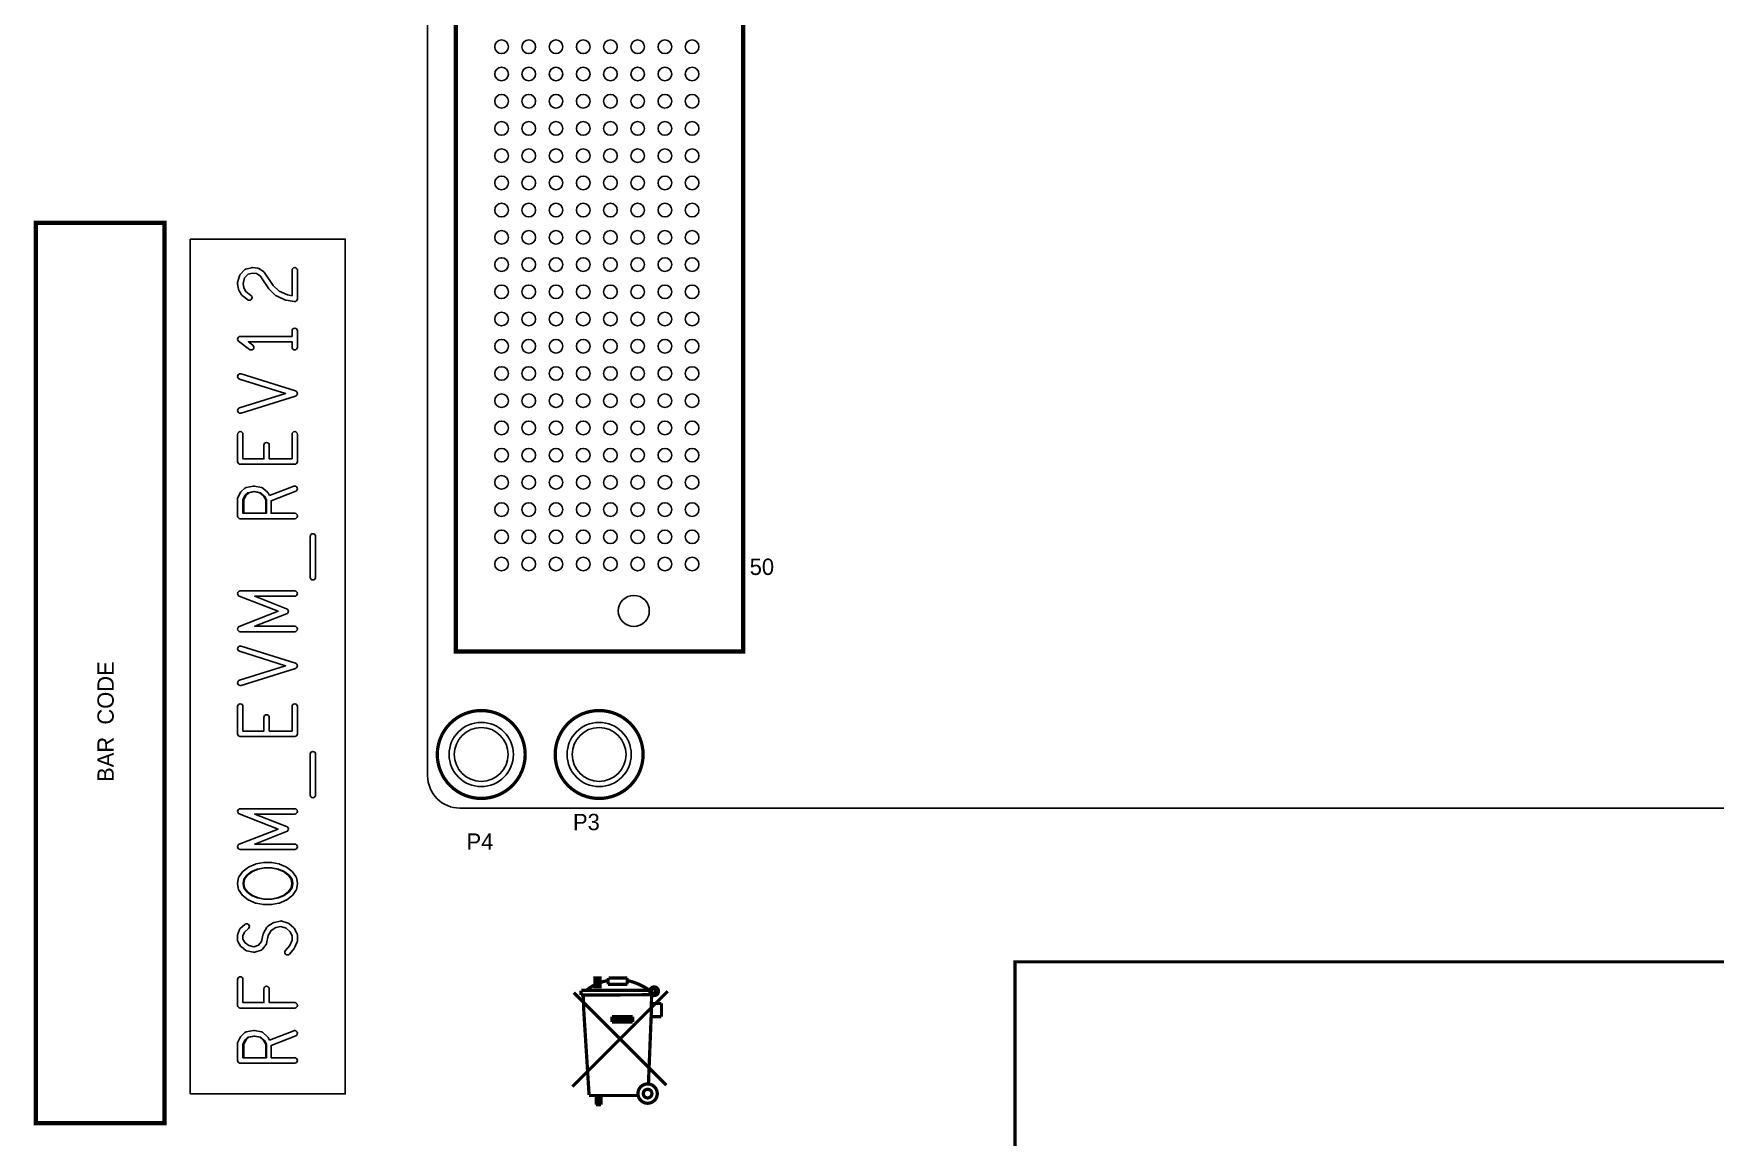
# Model space of a CAD drawing. Extents: x 0 to 260, y 0 to 180.
# Drawn here: x 45.5 to 124, y 36.7 to 88.1 of the extents above; entities that cross this region are included whole.
import ezdxf

# ---------------------------------------------------------------- set-up
doc = ezdxf.new("R2010")
doc.units = 0
for name, color, linetype in [('BG_DRILLHOLE', 193, 'CONTINUOUS'), ('BG_SILKSCREEN_TOP', 6, 'CONTINUOUS'), ('PG_SILKSCREEN_TOP', 254, 'CONTINUOUS'), ('PIN_TOP', 96, 'CONTINUOUS'), ('RD_SILKSCREEN_TOP', 85, 'CONTINUOUS')]:
    doc.layers.add(name, color=color, linetype=linetype)

msp = doc.modelspace()

# ---------------------------------------------------------------- linework, layer by layer
at = {"layer": 'BG_DRILLHOLE'}
for points in [[(74.235056, 61.215524, 1), (72.787256, 61.215524, 1)], [(67.65163, 54.51602, 1), (65.13703, 54.51602, 1)], [(73.151492, 54.51602, 1), (70.636892, 54.51602, 1)]]:
    msp.add_lwpolyline(points, format="xyb", close=True, dxfattribs=at)
at = {"layer": 'BG_SILKSCREEN_TOP'}
for points in [[(63.8937, 53.515514), (63.8937, 135.51535, -0.414214), (65.393824, 137.015474), (177.3936, 137.015474, -0.414214), (178.893724, 135.51535), (178.893724, 131.1656)], [(63.8937, 53.515514), (63.8937, 135.51535, -0.414214), (65.393824, 137.015474), (177.3936, 137.015474, -0.414214), (178.893724, 135.51535), (178.893724, 131.1656)], [(178.893724, 126.9746), (178.893724, 53.515514, -0.414214), (177.3936, 52.01539), (65.393824, 52.01539, -0.414214), (63.8937, 53.515514)], [(178.893724, 126.9746), (178.893724, 53.515514, -0.414214), (177.3936, 52.01539), (65.393824, 52.01539, -0.414214), (63.8937, 53.515514)]]:
    msp.add_lwpolyline(points, format="xyb", dxfattribs=at)
for points in [[(52.81676, 78.55712), (60.05068, 78.55712), (60.05068, 38.6842), (52.81676, 38.6842)], [(55.509668, 66.72961), (55.78856, 66.781934), (56.068722, 66.729356), (56.238902, 66.576448), (56.338978, 66.401188), (56.338978, 65.76822), (55.28056, 65.76822), (55.28056, 66.404998), (55.383938, 66.611754)], [(55.317644, 65.766188), (55.317644, 66.402966), (55.421022, 66.609722), (55.546752, 66.727578), (55.825644, 66.779902), (56.105806, 66.727324), (56.275986, 66.574416), (56.376062, 66.399156), (56.376062, 65.766188)], [(56.265826, 49.22647), (56.581294, 49.22647), (56.894476, 49.167796), (57.16397, 49.052226), (57.391554, 48.881538), (57.531, 48.698404), (57.564782, 48.49622), (57.531, 48.294036), (57.391554, 48.110902), (57.16397, 47.940214), (56.894476, 47.824644), (56.581294, 47.76597), (56.265826, 47.76597), (55.952644, 47.824644), (55.68315, 47.940214), (55.455566, 48.110902), (55.31612, 48.294036), (55.282338, 48.49622), (55.31612, 48.698404), (55.455566, 48.881538), (55.68315, 49.052226), (55.952644, 49.167796)], [(55.353204, 48.292004), (55.319422, 48.494188), (55.353204, 48.696372), (55.49265, 48.879506), (55.720234, 49.050194), (55.989728, 49.165764), (56.30291, 49.224438), (56.618378, 49.224438), (56.93156, 49.165764), (57.201054, 49.050194), (57.428638, 48.879506), (57.568084, 48.696372), (57.601866, 48.494188), (57.568084, 48.292004), (57.428638, 48.10887), (57.201054, 47.938182), (56.93156, 47.822612), (56.618378, 47.763938), (56.30291, 47.763938), (55.989728, 47.822612), (55.720234, 47.938182), (55.49265, 48.10887)], [(55.509668, 41.32961), (55.78856, 41.381934), (56.068722, 41.329356), (56.238902, 41.176448), (56.338978, 41.001188), (56.338978, 40.36822), (55.28056, 40.36822), (55.28056, 41.004998), (55.383938, 41.211754)], [(55.317644, 40.366188), (55.317644, 41.002966), (55.421022, 41.209722), (55.546752, 41.327578), (55.825644, 41.379902), (56.105806, 41.327324), (56.275986, 41.174416), (56.376062, 40.999156), (56.376062, 40.366188)]]:
    msp.add_lwpolyline(points, close=True, dxfattribs=at)
for points in [[(57.56656, 75.91933), (57.56656, 77.10297, -1), (57.82056, 77.10297), (57.82056, 75.76947, -0.414214), (57.69356, 75.64247, -0.041229), (57.672732, 75.644248), (57.291732, 75.707748, -0.064501), (57.26049, 75.717146), (56.837072, 75.907646, -0.086344), (56.801004, 75.93203), (56.50484, 76.21778, -0.054133), (56.487314, 76.238862), (56.079644, 76.849986), (55.91556, 76.948538), (55.711852, 76.973938), (55.516526, 76.92517), (55.352442, 76.753212), (55.283354, 76.493624), (55.31739, 76.2889), (55.42026, 76.109322), (55.653178, 75.93457, -0.236068), (55.703978, 75.83297, -0.414214), (55.576978, 75.70597, -0.162278), (55.500778, 75.73137), (55.246778, 75.92187, -0.102388), (55.212742, 75.960478), (55.085742, 76.182728, -0.088803), (55.070756, 76.224892), (55.028338, 76.478892, -0.041229), (55.02656, 76.49972, -0.06534), (55.030878, 76.532486), (55.11546, 76.849986, -0.125749), (55.146194, 76.90485), (55.35803, 77.1271, -0.14218), (55.419244, 77.16266), (55.673244, 77.22616, -0.0612), (55.703978, 77.22997, -0.031099), (55.719726, 77.228954), (55.973726, 77.197204, -0.104218), (56.023256, 77.180186), (56.234838, 77.053186, -0.111356), (56.275224, 77.014578), (56.691022, 76.391008), (56.961532, 76.13015), (57.349644, 75.955652)], [(57.56656, 74.02322), (57.56656, 74.27722, -1), (57.82056, 74.27722), (57.82056, 73.51522, -1), (57.56656, 73.51522), (57.56656, 73.76922), (55.53456, 73.76922), (55.73776, 73.61682, -0.236068), (55.78856, 73.51522, -0.414214), (55.66156, 73.38822, -0.162278), (55.58536, 73.41362), (55.07736, 73.79462, -0.236068), (55.02656, 73.89622, -0.414214), (55.15356, 74.02322)], [(55.115714, 72.028812, -0.328275), (55.02656, 72.14997, -0.414214), (55.15356, 72.27697, -0.075836), (55.191406, 72.271128), (57.731406, 71.477378, -0.328275), (57.82056, 71.35622, -0.328275), (57.731406, 71.235062), (55.191406, 70.441312, -0.075836), (55.15356, 70.43547, -0.414214), (55.02656, 70.56247, -0.328275), (55.115714, 70.683628), (57.267856, 71.35622)], [(57.56656, 68.30822), (57.56656, 69.45122, -1), (57.82056, 69.45122), (57.82056, 68.18122, -0.414214), (57.69356, 68.05422), (55.15356, 68.05422, -0.414214), (55.02656, 68.18122), (55.02656, 69.45122, -1), (55.28056, 69.45122), (55.28056, 68.30822), (56.254142, 68.30822), (56.254142, 68.94322, -1), (56.508142, 68.94322), (56.508142, 68.30822)], [(56.522112, 66.592958), (57.647586, 67.029584, -0.093108), (57.69356, 67.03822, -0.414214), (57.82056, 66.91122, -0.30949), (57.739534, 66.792856), (56.592978, 66.348102), (56.592978, 65.76822), (57.69356, 65.76822, -1), (57.69356, 65.51422), (55.15356, 65.51422, -0.414214), (55.02656, 65.64122), (55.02656, 66.43497, -0.116693), (55.040022, 66.491866), (55.167022, 66.745866, -0.08858), (55.193692, 66.78168), (55.36311, 66.94043, -0.142861), (55.42661, 66.972434), (55.765192, 67.035934, -0.04634), (55.78856, 67.03822, -0.04634), (55.811928, 67.035934), (56.15051, 66.972434, -0.137432), (56.211978, 66.942208), (56.423814, 66.751708, -0.080172), (56.449214, 66.720212)], [(58.413142, 62.78372), (58.413142, 64.68872, -1), (58.667142, 64.68872), (58.667142, 62.78372, -1)], [(55.02656, 62.02172, -0.414214), (55.15356, 62.14872), (57.69356, 62.14872, -1), (57.69356, 61.89472), (55.828692, 61.89472), (57.31637, 61.314584, -0.308689), (57.397142, 61.19622, -0.308689), (57.31637, 61.077856), (55.828692, 60.49772), (57.69356, 60.49772, -1), (57.69356, 60.24372), (55.15356, 60.24372, -0.414214), (55.02656, 60.37072, -0.308689), (55.107332, 60.489084), (56.920638, 61.19622), (55.107332, 61.903356, -0.308689)], [(55.115714, 59.328812, -0.328275), (55.02656, 59.44997, -0.414214), (55.15356, 59.57697, -0.075836), (55.191406, 59.571128), (57.731406, 58.777378, -0.328275), (57.82056, 58.65622, -0.328275), (57.731406, 58.535062), (55.191406, 57.741312, -0.075836), (55.15356, 57.73547, -0.414214), (55.02656, 57.86247, -0.328275), (55.115714, 57.983628), (57.267856, 58.65622)], [(57.56656, 55.60822), (57.56656, 56.75122, -1), (57.82056, 56.75122), (57.82056, 55.48122, -0.414214), (57.69356, 55.35422), (55.15356, 55.35422, -0.414214), (55.02656, 55.48122), (55.02656, 56.75122, -1), (55.28056, 56.75122), (55.28056, 55.60822), (56.254142, 55.60822), (56.254142, 56.24322, -1), (56.508142, 56.24322), (56.508142, 55.60822)], [(58.413142, 52.62372), (58.413142, 54.52872, -1), (58.667142, 54.52872), (58.667142, 52.62372, -1)], [(55.02656, 51.86172, -0.414214), (55.15356, 51.98872), (57.69356, 51.98872, -1), (57.69356, 51.73472), (55.828692, 51.73472), (57.31637, 51.154584, -0.308689), (57.397142, 51.03622, -0.308689), (57.31637, 50.917856), (55.828692, 50.33772), (57.69356, 50.33772, -1), (57.69356, 50.08372), (55.15356, 50.08372, -0.414214), (55.02656, 50.21072, -0.308689), (55.107332, 50.329084), (56.920638, 51.03622), (55.107332, 51.743356, -0.308689)], [(56.230774, 49.478184, -0.04634), (56.254142, 49.48047), (56.592978, 49.48047, -0.04634), (56.616346, 49.478184), (56.954928, 49.414684, -0.054907), (56.981598, 49.40681), (57.278016, 49.27981, -0.05979), (57.304178, 49.26457), (57.558178, 49.07407, -0.069265), (57.58307, 49.049432), (57.752234, 48.827182, -0.12207), (57.776364, 48.771048), (57.818782, 48.517048, -0.041229), (57.82056, 48.49622, -0.041229), (57.818782, 48.475392), (57.776364, 48.221392, -0.12207), (57.752234, 48.165258), (57.58307, 47.943008, -0.069265), (57.558178, 47.91837), (57.304178, 47.72787, -0.05979), (57.278016, 47.71263), (56.981598, 47.58563, -0.054907), (56.954928, 47.577756), (56.616346, 47.514256, -0.04634), (56.592978, 47.51197), (56.254142, 47.51197, -0.04634), (56.230774, 47.514256), (55.892192, 47.577756, -0.054907), (55.865522, 47.58563), (55.569104, 47.71263, -0.05979), (55.542942, 47.72787), (55.288942, 47.91837, -0.069265), (55.26405, 47.943008), (55.094886, 48.165258, -0.12207), (55.070756, 48.221392), (55.028338, 48.475392, -0.041229), (55.02656, 48.49622, -0.041229), (55.028338, 48.517048), (55.070756, 48.771048, -0.12207), (55.094886, 48.827182), (55.26405, 49.049432, -0.069265), (55.288942, 49.07407), (55.542942, 49.26457, -0.05979), (55.569104, 49.27981), (55.865522, 49.40681, -0.054907), (55.892192, 49.414684)], [(56.735726, 46.683676), (57.03189, 46.747176, -0.052928), (57.05856, 46.74997, -0.077955), (57.097422, 46.743874), (57.39384, 46.648624, -0.105923), (57.440068, 46.622208), (57.65165, 46.431708, -0.093558), (57.680098, 46.394116), (57.807098, 46.140116, -0.116693), (57.82056, 46.08322), (57.82056, 45.82922, -0.104749), (57.809638, 45.777658), (57.682638, 45.491908, -0.069288), (57.664096, 45.46219), (57.452514, 45.20819, -0.222746), (57.354978, 45.16247, -0.414214), (57.227978, 45.28947, -0.175657), (57.257442, 45.37075), (57.457594, 45.611288), (57.56656, 45.856144), (57.56656, 46.053248), (57.46369, 46.258988), (57.290208, 46.415198), (57.051956, 46.491652), (56.810656, 46.439836), (56.601614, 46.30928), (56.458612, 46.067726), (56.378094, 45.706284, -0.108164), (56.355234, 45.657008), (56.18607, 45.434758, -0.153474), (56.12384, 45.390816), (55.827422, 45.295566, -0.077955), (55.78856, 45.28947, -0.052928), (55.76189, 45.292264), (55.465472, 45.355764, -0.108424), (55.415942, 45.37837), (55.20436, 45.53712, -0.102388), (55.170324, 45.575728), (55.043324, 45.797978, -0.130788), (55.02656, 45.86097), (55.02656, 46.08322, -0.091292), (55.034942, 46.128432), (55.119524, 46.350682, -0.119303), (55.153306, 46.399958), (55.365142, 46.590458, -0.185055), (55.449978, 46.62297, -0.414214), (55.576978, 46.49597, -0.212996), (55.534814, 46.401482), (55.345838, 46.231556), (55.28056, 46.059852), (55.28056, 45.894752), (55.377842, 45.724572), (55.54599, 45.598334), (55.781956, 45.547788), (56.008016, 45.620432), (56.136286, 45.788834), (56.215026, 46.142656, -0.079043), (56.229758, 46.17974), (56.398922, 46.46549, -0.119796), (56.440832, 46.508416), (56.695086, 46.667166, -0.086995)], [(55.02656, 42.81297), (55.02656, 44.01947, -1), (55.28056, 44.01947), (55.28056, 42.93997), (56.254142, 42.93997), (56.254142, 43.57497, -1), (56.508142, 43.57497), (56.508142, 42.93997), (57.69356, 42.93997, -1), (57.69356, 42.68597), (55.15356, 42.68597, -0.414214)], [(56.522112, 41.192958), (57.647586, 41.629584, -0.093108), (57.69356, 41.63822, -0.414214), (57.82056, 41.51122, -0.30949), (57.739534, 41.392856), (56.592978, 40.948102), (56.592978, 40.36822), (57.69356, 40.36822, -1), (57.69356, 40.11422), (55.15356, 40.11422, -0.414214), (55.02656, 40.24122), (55.02656, 41.03497, -0.116693), (55.040022, 41.091866), (55.167022, 41.345866, -0.08858), (55.193692, 41.38168), (55.36311, 41.54043, -0.142861), (55.42661, 41.572434), (55.765192, 41.635934, -0.04634), (55.78856, 41.63822, -0.04634), (55.811928, 41.635934), (56.15051, 41.572434, -0.137432), (56.211978, 41.542208), (56.423814, 41.351708, -0.080172), (56.449214, 41.320212)]]:
    msp.add_lwpolyline(points, format="xyb", close=True, dxfattribs=at)
at = {"layer": 'PG_SILKSCREEN_TOP'}
for points, const_width in [([(65.211198, 59.31535), (65.211198, 129.715514), (78.611222, 129.715514), (78.611222, 59.31535), (65.211198, 59.31535)], 0.202946), ([(45.615606, 37.318442), (45.615606, 79.318358), (51.615594, 79.318358), (51.615594, 37.318442), (45.615606, 37.318442)], 0.2032), ([(179.182522, 21.342858), (179.182522, 44.842938), (91.293442, 44.842938), (91.293442, 21.342858), (179.182522, 21.342858)], 0.1524), ([(71.7042, 44.0944), (71.7042, 43.688), (71.9328, 43.688), (71.9328, 44.0944), (71.7042, 44.0944)], 0.1524), ([(71.8312, 44.0944), (71.8058, 44.0944), (71.8058, 43.7388)], 0.1524), ([(72.3138, 43.7896), (72.3138, 44.0944)], 0.1524), ([(72.3392, 44.0944), (73.2028, 44.0944)], 0.1524), ([(73.2028, 43.7896), (73.2028, 44.0944)], 0.1524), ([(75.0951, 43.4721), (70.6501, 39.0271)], 0.1524), ([(75.0316, 39.0906), (70.7136, 43.4086)], 0.1524), ([(71.05396, 43.4975), (71.05396, 43.29684)], 0.1524), ([(74.3204, 43.307), (71.05396, 43.29684)], 0.1524), ([(74.2696, 43.5102), (71.0692, 43.5102)], 0.1524), ([(71.16064, 43.29684), (71.1708, 42.672)], 0.1524), ([(73.2028, 43.7896), (72.3138, 43.7896)], 0.1524), ([(74.3458, 43.5102), (74.3204, 42.291)], 0.1524), ([(71.1708, 42.672), (71.4248, 38.6334)], 0.1524), ([(72.4916, 42.291), (72.4916, 42.037)], 0.1524), ([(73.4568, 42.291), (72.4916, 42.291)], 0.1524), ([(73.4568, 42.291), (73.4568, 42.037)], 0.1524), ([(74.3204, 42.291), (74.1934, 39.1414)], 0.1524), ([(74.803, 42.291), (74.3204, 42.291)], 0.1524), ([(74.803, 42.9006), (74.3458, 42.9006)], 0.1524), ([(74.803, 42.291), (74.803, 42.9006)], 0.1524), ([(73.4568, 42.164), (72.4916, 42.164)], 0.1524), ([(73.4568, 42.037), (72.4916, 42.037)], 0.1524), ([(71.4248, 38.608), (73.6854, 38.608)], 0.1524), ([(71.5264, 38.608), (71.755, 38.608)], 0.1524), ([(71.755, 38.608), (71.755, 38.1762)], 0.1524), ([(71.8566, 38.608), (71.8566, 38.1762)], 0.1524), ([(71.9836, 38.608), (71.9836, 38.1762)], 0.1524), ([(71.755, 38.1762), (71.9836, 38.1762)], 0.1524)]:
    msp.add_lwpolyline(points, dxfattribs=dict(at, const_width=const_width))
at = {"layer": 'PG_SILKSCREEN_TOP', "const_width": 0.1524}
for points in [[(68.444364, 54.51602, 1), (64.344296, 54.51602, 1), (68.444364, 54.51602)], [(73.944226, 54.51602, 1), (69.844158, 54.51602, 1), (73.944226, 54.51602)], [(72.2884, 43.9674, 0.136779), (71.2978, 43.5102)], [(74.3204, 43.4594, 0.107965), (73.2282, 43.9674)], [(74.66076, 43.4721, 1), (74.25944, 43.4721, 1), (74.66076, 43.4721)], [(74.3712, 43.5102), (74.3712, 43.5356, -1), (74.5236, 43.5356), (74.5236, 43.434, -1), (74.422, 43.434), (74.422, 43.4594)], [(74.60488, 38.6969, 1), (73.70572, 38.6969, 1), (74.60488, 38.6969)], [(74.35596, 38.6969, 1), (73.95464, 38.6969, 1), (74.35596, 38.6969)]]:
    msp.add_lwpolyline(points, format="xyb", dxfattribs=at)
at = {"layer": 'PIN_TOP'}
for centre, radius in [((67.341242, 87.530432), 0.3175), ((68.611242, 87.530432), 0.3175), ((69.881242, 87.530432), 0.3175), ((71.151242, 87.530432), 0.3175), ((72.421242, 87.530432), 0.3175), ((73.691242, 87.530432), 0.3175), ((74.961242, 87.530432), 0.3175), ((76.231242, 87.530432), 0.3175), ((67.341242, 86.260432), 0.3175), ((68.611242, 86.260432), 0.3175), ((69.881242, 86.260432), 0.3175), ((71.151242, 86.260432), 0.3175), ((72.421242, 86.260432), 0.3175), ((73.691242, 86.260432), 0.3175), ((74.961242, 86.260432), 0.3175), ((76.231242, 86.260432), 0.3175), ((67.341242, 84.990432), 0.3175), ((68.611242, 84.990432), 0.3175), ((69.881242, 84.990432), 0.3175), ((71.151242, 84.990432), 0.3175), ((72.421242, 84.990432), 0.3175), ((73.691242, 84.990432), 0.3175), ((74.961242, 84.990432), 0.3175), ((76.231242, 84.990432), 0.3175), ((67.341242, 83.720432), 0.3175), ((68.611242, 83.720432), 0.3175), ((69.881242, 83.720432), 0.3175), ((71.151242, 83.720432), 0.3175), ((72.421242, 83.720432), 0.3175), ((73.691242, 83.720432), 0.3175), ((74.961242, 83.720432), 0.3175), ((76.231242, 83.720432), 0.3175), ((67.341242, 82.450432), 0.3175), ((68.611242, 82.450432), 0.3175), ((69.881242, 82.450432), 0.3175), ((71.151242, 82.450432), 0.3175), ((72.421242, 82.450432), 0.3175), ((73.691242, 82.450432), 0.3175), ((74.961242, 82.450432), 0.3175), ((76.231242, 82.450432), 0.3175), ((67.341242, 81.180432), 0.3175), ((68.611242, 81.180432), 0.3175), ((69.881242, 81.180432), 0.3175), ((71.151242, 81.180432), 0.3175), ((72.421242, 81.180432), 0.3175), ((73.691242, 81.180432), 0.3175), ((74.961242, 81.180432), 0.3175), ((76.231242, 81.180432), 0.3175), ((67.341242, 79.910432), 0.3175), ((68.611242, 79.910432), 0.3175), ((69.881242, 79.910432), 0.3175), ((71.151242, 79.910432), 0.3175), ((72.421242, 79.910432), 0.3175), ((73.691242, 79.910432), 0.3175), ((74.961242, 79.910432), 0.3175), ((76.231242, 79.910432), 0.3175), ((67.341242, 78.640432), 0.3175), ((68.611242, 78.640432), 0.3175), ((69.881242, 78.640432), 0.3175), ((71.151242, 78.640432), 0.3175), ((72.421242, 78.640432), 0.3175), ((73.691242, 78.640432), 0.3175), ((74.961242, 78.640432), 0.3175), ((76.231242, 78.640432), 0.3175), ((67.341242, 77.370432), 0.3175), ((68.611242, 77.370432), 0.3175), ((69.881242, 77.370432), 0.3175), ((71.151242, 77.370432), 0.3175), ((72.421242, 77.370432), 0.3175), ((73.691242, 77.370432), 0.3175), ((74.961242, 77.370432), 0.3175), ((76.231242, 77.370432), 0.3175), ((67.341242, 76.100432), 0.3175), ((68.611242, 76.100432), 0.3175), ((69.881242, 76.100432), 0.3175), ((71.151242, 76.100432), 0.3175), ((72.421242, 76.100432), 0.3175), ((73.691242, 76.100432), 0.3175), ((74.961242, 76.100432), 0.3175), ((76.231242, 76.100432), 0.3175), ((67.341242, 74.830432), 0.3175), ((68.611242, 74.830432), 0.3175), ((69.881242, 74.830432), 0.3175), ((71.151242, 74.830432), 0.3175), ((72.421242, 74.830432), 0.3175), ((73.691242, 74.830432), 0.3175), ((74.961242, 74.830432), 0.3175), ((76.231242, 74.830432), 0.3175), ((67.341242, 73.560432), 0.3175), ((68.611242, 73.560432), 0.3175), ((69.881242, 73.560432), 0.3175), ((71.151242, 73.560432), 0.3175), ((72.421242, 73.560432), 0.3175), ((73.691242, 73.560432), 0.3175), ((74.961242, 73.560432), 0.3175), ((76.231242, 73.560432), 0.3175), ((67.341242, 72.290432), 0.3175), ((68.611242, 72.290432), 0.3175), ((69.881242, 72.290432), 0.3175), ((71.151242, 72.290432), 0.3175), ((72.421242, 72.290432), 0.3175), ((73.691242, 72.290432), 0.3175), ((74.961242, 72.290432), 0.3175), ((76.231242, 72.290432), 0.3175), ((67.341242, 71.020432), 0.3175), ((68.611242, 71.020432), 0.3175), ((69.881242, 71.020432), 0.3175), ((71.151242, 71.020432), 0.3175), ((72.421242, 71.020432), 0.3175), ((73.691242, 71.020432), 0.3175), ((74.961242, 71.020432), 0.3175), ((76.231242, 71.020432), 0.3175), ((67.341242, 69.750432), 0.3175), ((68.611242, 69.750432), 0.3175), ((69.881242, 69.750432), 0.3175), ((71.151242, 69.750432), 0.3175), ((72.421242, 69.750432), 0.3175), ((73.691242, 69.750432), 0.3175), ((74.961242, 69.750432), 0.3175), ((76.231242, 69.750432), 0.3175), ((67.341242, 68.480432), 0.3175), ((68.611242, 68.480432), 0.3175), ((69.881242, 68.480432), 0.3175), ((71.151242, 68.480432), 0.3175), ((72.421242, 68.480432), 0.3175), ((73.691242, 68.480432), 0.3175), ((74.961242, 68.480432), 0.3175), ((76.231242, 68.480432), 0.3175), ((67.341242, 67.210432), 0.3175), ((68.611242, 67.210432), 0.3175), ((69.881242, 67.210432), 0.3175), ((71.151242, 67.210432), 0.3175), ((72.421242, 67.210432), 0.3175), ((73.691242, 67.210432), 0.3175), ((74.961242, 67.210432), 0.3175), ((76.231242, 67.210432), 0.3175), ((67.341242, 65.940432), 0.3175), ((68.611242, 65.940432), 0.3175), ((69.881242, 65.940432), 0.3175), ((71.151242, 65.940432), 0.3175), ((72.421242, 65.940432), 0.3175), ((73.691242, 65.940432), 0.3175), ((74.961242, 65.940432), 0.3175), ((76.231242, 65.940432), 0.3175), ((67.341242, 64.670432), 0.3175), ((68.611242, 64.670432), 0.3175), ((69.881242, 64.670432), 0.3175), ((71.151242, 64.670432), 0.3175), ((72.421242, 64.670432), 0.3175), ((73.691242, 64.670432), 0.3175), ((74.961242, 64.670432), 0.3175), ((76.231242, 64.670432), 0.3175), ((67.341242, 63.400432), 0.3175), ((68.611242, 63.400432), 0.3175), ((69.881242, 63.400432), 0.3175), ((71.151242, 63.400432), 0.3175), ((72.421242, 63.400432), 0.3175), ((73.691242, 63.400432), 0.3175), ((74.961242, 63.400432), 0.3175), ((76.231242, 63.400432), 0.3175), ((73.511156, 61.215524), 0.7239), ((66.39433, 54.51602), 1.4986), ((71.894192, 54.51602), 1.4986)]:
    msp.add_circle(centre, radius, dxfattribs=at)

# ---------------------------------------------------------------- texts
at = {"layer": 'PG_SILKSCREEN_TOP', "width": 1.003333}
msp.add_text('50', height=0.762, dxfattribs=at).set_placement((78.917546, 62.8904))
msp.add_text('BAR  CODE', height=0.762, rotation=90, dxfattribs=at).set_placement((49.2506, 53.2384))
at = {"layer": 'RD_SILKSCREEN_TOP', "width": 1.003333}
for s, p in [('P3', (70.674992, 50.98542)), ('P4', (65.70853, 50.07102))]:
    msp.add_text(s, height=0.762, dxfattribs=at).set_placement(p)

doc.saveas('drawing.dxf')
